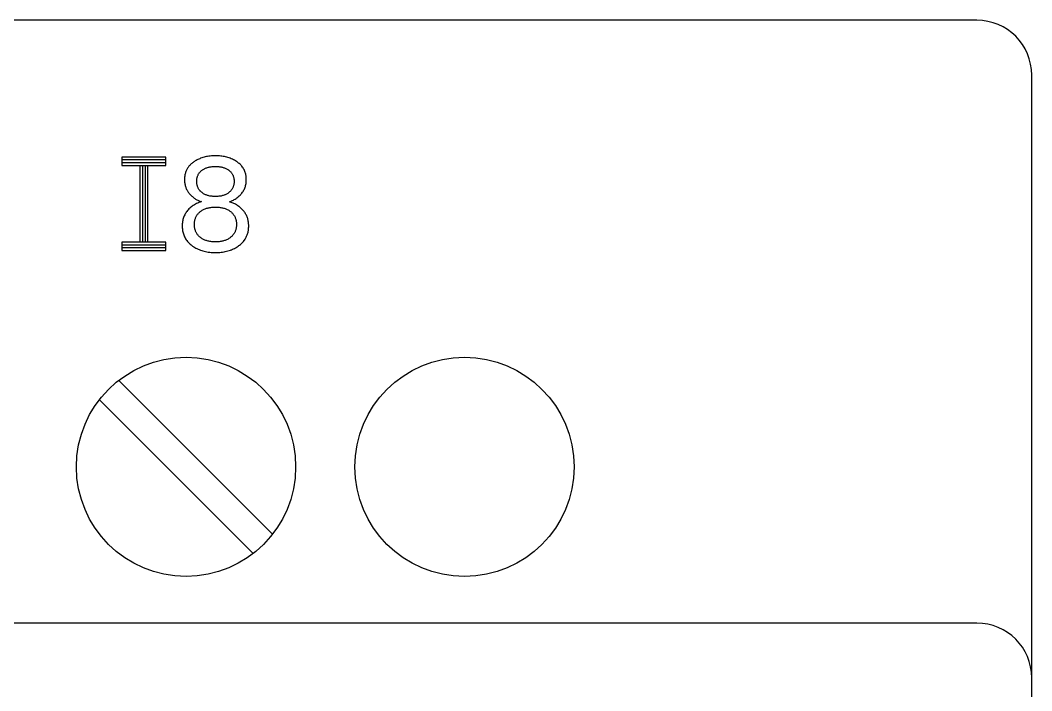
# Model space of a CAD drawing. Extents: x 0 to 420, y 0 to 297.
# Drawn here: x 186.11 to 204.56, y 236.23 to 248.47 of the extents above; entities that cross this region are included whole.
import ezdxf

# ---------------------------------------------------------------- set-up
doc = ezdxf.new("R2010")
doc.units = 0
doc.header["$LTSCALE"] = 23.1
doc.layers.add('10000_FRONT', color=7, linetype='CONTINUOUS')

msp = doc.modelspace()

# ---------------------------------------------------------------- linework, layer by layer
at = {"layer": '10000_FRONT', "color": 7, "linetype": 'CONTINUOUS'}
for p, q in [((203.56, 248.468), (134.06, 248.468)), ((204.56, 159.468), (204.56, 247.468)), ((187.96, 245.968), (187.96, 245.818)), ((188.76, 245.968), (187.96, 245.968)), ((188.76, 245.918), (187.96, 245.918)), ((188.76, 245.868), (187.96, 245.868)), ((188.76, 245.818), (188.76, 245.968)), ((189.203, 245.826), (189.193, 245.815)), ((189.214, 245.836), (189.203, 245.826)), ((189.224, 245.847), (189.214, 245.836)), ((189.236, 245.857), (189.224, 245.847)), ((189.247, 245.866), (189.236, 245.857)), ((189.259, 245.875), (189.247, 245.866)), ((189.272, 245.884), (189.259, 245.875)), ((189.284, 245.893), (189.272, 245.884)), ((189.299, 245.902), (189.284, 245.893)), ((189.315, 245.911), (189.299, 245.902)), ((189.331, 245.92), (189.315, 245.911)), ((189.346, 245.928), (189.331, 245.92)), ((189.363, 245.935), (189.346, 245.928)), ((189.379, 245.942), (189.363, 245.935)), ((189.396, 245.949), (189.379, 245.942)), ((189.416, 245.956), (189.396, 245.949)), ((189.437, 245.963), (189.416, 245.956)), ((189.459, 245.969), (189.437, 245.963)), ((189.48, 245.974), (189.459, 245.969)), ((189.501, 245.979), (189.48, 245.974)), ((189.523, 245.982), (189.501, 245.979)), ((189.547, 245.986), (189.523, 245.982)), ((189.571, 245.989), (189.547, 245.986)), ((189.594, 245.991), (189.571, 245.989)), ((189.618, 245.993), (189.594, 245.991)), ((189.642, 245.993), (189.618, 245.993)), ((189.666, 245.994), (189.642, 245.993)), ((189.69, 245.993), (189.666, 245.994)), ((189.714, 245.993), (189.69, 245.993)), ((189.738, 245.991), (189.714, 245.993)), ((189.762, 245.989), (189.738, 245.991)), ((189.786, 245.986), (189.762, 245.989)), ((189.809, 245.982), (189.786, 245.986)), ((189.831, 245.979), (189.809, 245.982)), ((189.852, 245.974), (189.831, 245.979)), ((189.874, 245.969), (189.852, 245.974)), ((189.895, 245.963), (189.874, 245.969)), ((189.916, 245.956), (189.895, 245.963)), ((189.937, 245.949), (189.916, 245.956)), ((189.956, 245.941), (189.937, 245.949)), ((189.975, 245.933), (189.956, 245.941)), ((189.994, 245.924), (189.975, 245.933)), ((190.012, 245.914), (189.994, 245.924)), ((190.03, 245.904), (190.012, 245.914)), ((190.048, 245.893), (190.03, 245.904)), ((190.062, 245.883), (190.048, 245.893)), ((190.076, 245.873), (190.062, 245.883)), ((190.089, 245.863), (190.076, 245.873)), ((190.102, 245.852), (190.089, 245.863)), ((190.115, 245.84), (190.102, 245.852)), ((190.127, 245.828), (190.115, 245.84)), ((190.138, 245.816), (190.127, 245.828)), ((187.96, 245.818), (188.76, 245.818)), ((188.285, 245.818), (188.285, 244.418)), ((188.335, 245.818), (188.335, 244.418)), ((188.385, 245.818), (188.385, 244.418)), ((188.435, 244.418), (188.435, 245.818)), ((189.111, 245.649), (189.108, 245.634)), ((189.114, 245.664), (189.111, 245.649)), ((189.118, 245.678), (189.114, 245.664)), ((189.123, 245.692), (189.118, 245.678)), ((189.127, 245.706), (189.123, 245.692)), ((189.133, 245.719), (189.127, 245.706)), ((189.138, 245.731), (189.133, 245.719)), ((189.145, 245.744), (189.138, 245.731)), ((189.151, 245.757), (189.145, 245.744)), ((189.159, 245.769), (189.151, 245.757)), ((189.166, 245.78), (189.159, 245.769)), ((189.175, 245.792), (189.166, 245.78)), ((189.183, 245.803), (189.175, 245.792)), ((189.193, 245.815), (189.183, 245.803)), ((189.345, 245.634), (189.349, 245.644)), ((189.349, 245.644), (189.354, 245.654)), ((189.354, 245.654), (189.36, 245.664)), ((189.36, 245.664), (189.366, 245.674)), ((189.366, 245.674), (189.372, 245.683)), ((189.372, 245.683), (189.379, 245.691)), ((189.379, 245.691), (189.385, 245.699)), ((189.385, 245.699), (189.392, 245.706)), ((189.392, 245.706), (189.399, 245.713)), ((189.399, 245.713), (189.407, 245.72)), ((189.407, 245.72), (189.415, 245.726)), ((189.415, 245.726), (189.423, 245.732)), ((189.423, 245.732), (189.431, 245.738)), ((189.431, 245.738), (189.442, 245.745)), ((189.442, 245.745), (189.453, 245.752)), ((189.453, 245.752), (189.464, 245.758)), ((189.464, 245.758), (189.475, 245.763)), ((189.475, 245.763), (189.486, 245.768)), ((189.486, 245.768), (189.498, 245.773)), ((189.498, 245.773), (189.511, 245.778)), ((189.511, 245.778), (189.524, 245.782)), ((189.524, 245.782), (189.537, 245.786)), ((189.537, 245.786), (189.55, 245.789)), ((189.55, 245.789), (189.563, 245.792)), ((189.563, 245.792), (189.576, 245.794)), ((189.576, 245.794), (189.591, 245.796)), ((189.591, 245.796), (189.606, 245.798)), ((189.606, 245.798), (189.621, 245.799)), ((189.621, 245.799), (189.636, 245.8)), ((189.636, 245.8), (189.651, 245.801)), ((189.651, 245.801), (189.666, 245.801)), ((189.666, 245.801), (189.681, 245.801)), ((189.681, 245.801), (189.696, 245.8)), ((189.696, 245.8), (189.711, 245.799)), ((189.711, 245.799), (189.726, 245.798)), ((189.726, 245.798), (189.741, 245.796)), ((189.741, 245.796), (189.756, 245.794)), ((189.756, 245.794), (189.769, 245.792)), ((189.769, 245.792), (189.783, 245.789)), ((189.783, 245.789), (189.796, 245.786)), ((189.796, 245.786), (189.809, 245.782)), ((189.809, 245.782), (189.822, 245.778)), ((189.822, 245.778), (189.834, 245.773)), ((189.834, 245.773), (189.846, 245.768)), ((189.846, 245.768), (189.857, 245.763)), ((189.857, 245.763), (189.869, 245.758)), ((189.869, 245.758), (189.88, 245.752)), ((189.88, 245.752), (189.891, 245.745)), ((189.891, 245.745), (189.901, 245.738)), ((189.901, 245.738), (189.903, 245.737)), ((189.903, 245.737), (189.912, 245.73)), ((189.912, 245.73), (189.921, 245.723)), ((189.921, 245.723), (189.929, 245.716)), ((189.929, 245.716), (189.938, 245.708)), ((189.938, 245.708), (189.946, 245.7)), ((189.946, 245.7), (189.953, 245.692)), ((189.953, 245.692), (189.96, 245.683)), ((189.96, 245.683), (189.967, 245.674)), ((189.967, 245.674), (189.973, 245.664)), ((189.973, 245.664), (189.978, 245.654)), ((189.978, 245.654), (189.983, 245.644)), ((189.983, 245.644), (189.988, 245.634)), ((190.149, 245.803), (190.138, 245.816)), ((190.16, 245.789), (190.149, 245.803)), ((190.17, 245.774), (190.16, 245.789)), ((190.18, 245.758), (190.17, 245.774)), ((190.189, 245.742), (190.18, 245.758)), ((190.197, 245.726), (190.189, 245.742)), ((190.204, 245.709), (190.197, 245.726)), ((190.21, 245.692), (190.204, 245.709)), ((190.215, 245.676), (190.21, 245.692)), ((190.219, 245.66), (190.215, 245.676)), ((190.222, 245.644), (190.219, 245.66)), ((190.225, 245.627), (190.222, 245.644)), ((189.103, 245.575), (189.102, 245.56)), ((189.102, 245.56), (189.103, 245.544)), ((189.104, 245.605), (189.103, 245.59)), ((189.103, 245.59), (189.103, 245.575)), ((189.103, 245.544), (189.103, 245.529)), ((189.103, 245.529), (189.105, 245.513)), ((189.106, 245.62), (189.104, 245.605)), ((189.105, 245.513), (189.106, 245.498)), ((189.108, 245.634), (189.106, 245.62)), ((189.106, 245.498), (189.109, 245.482)), ((189.109, 245.482), (189.112, 245.467)), ((189.112, 245.467), (189.115, 245.452)), ((189.115, 245.452), (189.12, 245.437)), ((189.325, 245.539), (189.326, 245.55)), ((189.325, 245.529), (189.325, 245.539)), ((189.325, 245.518), (189.325, 245.529)), ((189.326, 245.507), (189.325, 245.518)), ((189.326, 245.55), (189.327, 245.561)), ((189.327, 245.496), (189.326, 245.507)), ((189.327, 245.561), (189.328, 245.571)), ((189.328, 245.486), (189.327, 245.496)), ((189.328, 245.571), (189.33, 245.582)), ((189.33, 245.475), (189.328, 245.486)), ((189.33, 245.582), (189.332, 245.592)), ((189.332, 245.464), (189.33, 245.475)), ((189.332, 245.592), (189.334, 245.603)), ((189.334, 245.454), (189.332, 245.464)), ((189.334, 245.603), (189.337, 245.613)), ((189.337, 245.444), (189.334, 245.454)), ((189.337, 245.613), (189.341, 245.624)), ((189.341, 245.624), (189.345, 245.634)), ((189.988, 245.634), (189.992, 245.624)), ((189.992, 245.624), (189.995, 245.613)), ((189.995, 245.613), (189.998, 245.603)), ((189.998, 245.454), (189.995, 245.444)), ((189.998, 245.603), (190.001, 245.592)), ((190.001, 245.464), (189.998, 245.454)), ((190.001, 245.592), (190.003, 245.582)), ((190.003, 245.475), (190.001, 245.464)), ((190.003, 245.582), (190.004, 245.571)), ((190.004, 245.486), (190.003, 245.475)), ((190.004, 245.571), (190.006, 245.561)), ((190.006, 245.496), (190.004, 245.486)), ((190.006, 245.561), (190.006, 245.55)), ((190.006, 245.55), (190.007, 245.539)), ((190.007, 245.518), (190.006, 245.507)), ((190.006, 245.507), (190.006, 245.496)), ((190.007, 245.539), (190.007, 245.529)), ((190.007, 245.529), (190.007, 245.518)), ((190.213, 245.436), (190.217, 245.453)), ((190.217, 245.453), (190.221, 245.471)), ((190.221, 245.471), (190.225, 245.488)), ((190.227, 245.61), (190.225, 245.627)), ((190.225, 245.488), (190.227, 245.506)), ((190.229, 245.594), (190.227, 245.61)), ((190.227, 245.506), (190.229, 245.524)), ((190.23, 245.577), (190.229, 245.594)), ((190.229, 245.524), (190.23, 245.542)), ((190.23, 245.56), (190.23, 245.577)), ((190.23, 245.542), (190.23, 245.56)), ((189.12, 245.437), (189.124, 245.422)), ((189.124, 245.422), (189.129, 245.408)), ((189.129, 245.408), (189.135, 245.395)), ((189.135, 245.395), (189.141, 245.381)), ((189.141, 245.381), (189.148, 245.368)), ((189.148, 245.368), (189.155, 245.355)), ((189.155, 245.355), (189.163, 245.342)), ((189.163, 245.342), (189.171, 245.33)), ((189.171, 245.33), (189.181, 245.317)), ((189.181, 245.317), (189.19, 245.305)), ((189.19, 245.305), (189.201, 245.293)), ((189.201, 245.293), (189.211, 245.281)), ((189.211, 245.281), (189.222, 245.27)), ((189.222, 245.27), (189.234, 245.26)), ((189.34, 245.433), (189.337, 245.444)), ((189.344, 245.422), (189.34, 245.433)), ((189.349, 245.412), (189.344, 245.422)), ((189.354, 245.402), (189.349, 245.412)), ((189.359, 245.392), (189.354, 245.402)), ((189.365, 245.382), (189.359, 245.392)), ((189.372, 245.373), (189.365, 245.382)), ((189.378, 245.365), (189.372, 245.373)), ((189.385, 245.357), (189.378, 245.365)), ((189.391, 245.35), (189.385, 245.357)), ((189.399, 245.342), (189.391, 245.35)), ((189.406, 245.336), (189.399, 245.342)), ((189.414, 245.329), (189.406, 245.336)), ((189.422, 245.323), (189.414, 245.329)), ((189.43, 245.317), (189.422, 245.323)), ((189.441, 245.309), (189.43, 245.317)), ((189.451, 245.303), (189.441, 245.309)), ((189.462, 245.297), (189.451, 245.303)), ((189.474, 245.291), (189.462, 245.297)), ((189.485, 245.285), (189.474, 245.291)), ((189.497, 245.28), (189.485, 245.285)), ((189.51, 245.276), (189.497, 245.28)), ((189.523, 245.271), (189.51, 245.276)), ((189.536, 245.268), (189.523, 245.271)), ((189.549, 245.264), (189.536, 245.268)), ((189.797, 245.268), (189.783, 245.264)), ((189.81, 245.271), (189.797, 245.268)), ((189.823, 245.276), (189.81, 245.271)), ((189.835, 245.28), (189.823, 245.276)), ((189.847, 245.285), (189.835, 245.28)), ((189.859, 245.291), (189.847, 245.285)), ((189.87, 245.297), (189.859, 245.291)), ((189.881, 245.303), (189.87, 245.297)), ((189.892, 245.309), (189.881, 245.303)), ((189.902, 245.317), (189.892, 245.309)), ((189.91, 245.323), (189.902, 245.317)), ((189.918, 245.329), (189.91, 245.323)), ((189.926, 245.336), (189.918, 245.329)), ((189.934, 245.342), (189.926, 245.336)), ((189.941, 245.35), (189.934, 245.342)), ((189.948, 245.357), (189.941, 245.35)), ((189.954, 245.365), (189.948, 245.357)), ((189.961, 245.373), (189.954, 245.365)), ((189.967, 245.382), (189.961, 245.373)), ((189.973, 245.392), (189.967, 245.382)), ((189.978, 245.402), (189.973, 245.392)), ((189.983, 245.412), (189.978, 245.402)), ((189.988, 245.422), (189.983, 245.412)), ((189.992, 245.433), (189.988, 245.422)), ((189.995, 245.444), (189.992, 245.433)), ((190.102, 245.262), (190.115, 245.274)), ((190.115, 245.274), (190.127, 245.287)), ((190.127, 245.287), (190.139, 245.3)), ((190.139, 245.3), (190.15, 245.314)), ((190.15, 245.314), (190.161, 245.329)), ((190.161, 245.329), (190.17, 245.343)), ((190.17, 245.343), (190.179, 245.358)), ((190.179, 245.358), (190.187, 245.373)), ((190.187, 245.373), (190.195, 245.388)), ((190.195, 245.388), (190.201, 245.404)), ((190.201, 245.404), (190.207, 245.42)), ((190.207, 245.42), (190.213, 245.436)), ((189.234, 245.26), (189.246, 245.249)), ((189.263, 245.088), (189.245, 245.076)), ((189.246, 245.249), (189.258, 245.24)), ((189.258, 245.24), (189.269, 245.231)), ((189.282, 245.1), (189.263, 245.088)), ((189.269, 245.231), (189.281, 245.222)), ((189.281, 245.222), (189.293, 245.214)), ((189.302, 245.112), (189.282, 245.1)), ((189.293, 245.214), (189.305, 245.206)), ((189.322, 245.122), (189.302, 245.112)), ((189.305, 245.206), (189.317, 245.199)), ((189.317, 245.199), (189.33, 245.192)), ((189.343, 245.132), (189.322, 245.122)), ((189.33, 245.192), (189.343, 245.185)), ((189.343, 245.185), (189.356, 245.179)), ((189.365, 245.141), (189.343, 245.132)), ((189.356, 245.179), (189.369, 245.173)), ((189.387, 245.15), (189.365, 245.141)), ((189.369, 245.173), (189.382, 245.168)), ((189.382, 245.168), (189.396, 245.162)), ((189.41, 245.158), (189.387, 245.15)), ((189.396, 245.162), (189.41, 245.158)), ((189.562, 245.261), (189.549, 245.264)), ((189.576, 245.259), (189.562, 245.261)), ((189.591, 245.256), (189.576, 245.259)), ((189.606, 245.255), (189.591, 245.256)), ((189.621, 245.253), (189.606, 245.255)), ((189.636, 245.252), (189.621, 245.253)), ((189.651, 245.252), (189.636, 245.252)), ((189.666, 245.252), (189.651, 245.252)), ((189.681, 245.252), (189.666, 245.252)), ((189.696, 245.252), (189.681, 245.252)), ((189.712, 245.253), (189.696, 245.252)), ((189.727, 245.255), (189.712, 245.253)), ((189.742, 245.256), (189.727, 245.255)), ((189.757, 245.259), (189.742, 245.256)), ((189.77, 245.261), (189.757, 245.259)), ((189.783, 245.264), (189.77, 245.261)), ((189.923, 245.156), (189.941, 245.163)), ((189.939, 245.151), (189.923, 245.156)), ((189.956, 245.145), (189.939, 245.151)), ((189.941, 245.163), (189.959, 245.17)), ((189.972, 245.139), (189.956, 245.145)), ((189.959, 245.17), (189.977, 245.178)), ((189.988, 245.132), (189.972, 245.139)), ((189.977, 245.178), (189.994, 245.187)), ((190.004, 245.125), (189.988, 245.132)), ((189.994, 245.187), (190.011, 245.196)), ((190.019, 245.117), (190.004, 245.125)), ((190.011, 245.196), (190.028, 245.206)), ((190.034, 245.109), (190.019, 245.117)), ((190.028, 245.206), (190.044, 245.216)), ((190.049, 245.1), (190.034, 245.109)), ((190.044, 245.216), (190.059, 245.227)), ((190.064, 245.091), (190.049, 245.1)), ((190.059, 245.227), (190.075, 245.238)), ((190.078, 245.082), (190.064, 245.091)), ((190.075, 245.238), (190.088, 245.25)), ((190.088, 245.25), (190.102, 245.262)), ((189.098, 244.901), (189.091, 244.884)), ((189.106, 244.918), (189.098, 244.901)), ((189.115, 244.934), (189.106, 244.918)), ((189.124, 244.95), (189.115, 244.934)), ((189.135, 244.965), (189.124, 244.95)), ((189.146, 244.981), (189.135, 244.965)), ((189.158, 244.996), (189.146, 244.981)), ((189.171, 245.01), (189.158, 244.996)), ((189.184, 245.024), (189.171, 245.01)), ((189.198, 245.037), (189.184, 245.024)), ((189.213, 245.05), (189.198, 245.037)), ((189.228, 245.062), (189.213, 245.05)), ((189.245, 245.076), (189.228, 245.062)), ((189.315, 244.887), (189.322, 244.899)), ((189.322, 244.899), (189.328, 244.909)), ((189.328, 244.909), (189.335, 244.92)), ((189.335, 244.92), (189.342, 244.929)), ((189.342, 244.929), (189.35, 244.938)), ((189.35, 244.938), (189.358, 244.946)), ((189.358, 244.946), (189.366, 244.955)), ((189.366, 244.955), (189.374, 244.962)), ((189.374, 244.962), (189.383, 244.97)), ((189.383, 244.97), (189.392, 244.977)), ((189.392, 244.977), (189.401, 244.984)), ((189.401, 244.984), (189.413, 244.992)), ((189.413, 244.992), (189.425, 245)), ((189.425, 245), (189.438, 245.007)), ((189.438, 245.007), (189.45, 245.014)), ((189.45, 245.014), (189.463, 245.02)), ((189.463, 245.02), (189.477, 245.026)), ((189.477, 245.026), (189.491, 245.031)), ((189.491, 245.031), (189.505, 245.036)), ((189.505, 245.036), (189.52, 245.04)), ((189.52, 245.04), (189.535, 245.044)), ((189.535, 245.044), (189.55, 245.048)), ((189.55, 245.048), (189.565, 245.05)), ((189.565, 245.05), (189.582, 245.053)), ((189.582, 245.053), (189.598, 245.055)), ((189.598, 245.055), (189.615, 245.057)), ((189.615, 245.057), (189.632, 245.058)), ((189.632, 245.058), (189.649, 245.059)), ((189.649, 245.059), (189.666, 245.059)), ((189.666, 245.059), (189.683, 245.059)), ((189.683, 245.059), (189.7, 245.058)), ((189.7, 245.058), (189.717, 245.057)), ((189.717, 245.057), (189.734, 245.055)), ((189.734, 245.055), (189.751, 245.053)), ((189.751, 245.053), (189.768, 245.05)), ((189.768, 245.05), (189.783, 245.048)), ((189.783, 245.048), (189.798, 245.044)), ((189.798, 245.044), (189.813, 245.04)), ((189.813, 245.04), (189.828, 245.036)), ((189.828, 245.036), (189.842, 245.031)), ((189.842, 245.031), (189.857, 245.026)), ((189.857, 245.026), (189.87, 245.02)), ((189.87, 245.02), (189.883, 245.014)), ((189.883, 245.014), (189.896, 245.007)), ((189.896, 245.007), (189.908, 245)), ((189.908, 245), (189.921, 244.992)), ((189.921, 244.992), (189.932, 244.984)), ((189.932, 244.984), (189.942, 244.977)), ((189.942, 244.977), (189.951, 244.97)), ((189.951, 244.97), (189.959, 244.963)), ((189.959, 244.963), (189.968, 244.955)), ((189.968, 244.955), (189.976, 244.947)), ((189.976, 244.947), (189.984, 244.938)), ((189.984, 244.938), (189.991, 244.93)), ((189.991, 244.93), (189.998, 244.92)), ((189.998, 244.92), (190.005, 244.91)), ((190.005, 244.91), (190.012, 244.899)), ((190.012, 244.899), (190.018, 244.888)), ((190.092, 245.072), (190.078, 245.082)), ((190.106, 245.061), (190.092, 245.072)), ((190.119, 245.051), (190.106, 245.061)), ((190.132, 245.04), (190.119, 245.051)), ((190.144, 245.028), (190.132, 245.04)), ((190.156, 245.016), (190.144, 245.028)), ((190.167, 245.004), (190.156, 245.016)), ((190.178, 244.991), (190.167, 245.004)), ((190.189, 244.978), (190.178, 244.991)), ((190.199, 244.965), (190.189, 244.978)), ((190.208, 244.951), (190.199, 244.965)), ((190.216, 244.938), (190.208, 244.951)), ((190.224, 244.924), (190.216, 244.938)), ((190.231, 244.909), (190.224, 244.924)), ((190.238, 244.895), (190.231, 244.909)), ((189.061, 244.736), (189.06, 244.717)), ((189.06, 244.717), (189.06, 244.698)), ((189.062, 244.755), (189.061, 244.736)), ((189.063, 244.774), (189.062, 244.755)), ((189.066, 244.794), (189.063, 244.774)), ((189.069, 244.812), (189.066, 244.794)), ((189.074, 244.831), (189.069, 244.812)), ((189.079, 244.85), (189.074, 244.831)), ((189.084, 244.867), (189.079, 244.85)), ((189.091, 244.884), (189.084, 244.867)), ((189.283, 244.756), (189.284, 244.769)), ((189.283, 244.744), (189.283, 244.756)), ((189.283, 244.73), (189.283, 244.744)), ((189.284, 244.716), (189.283, 244.73)), ((189.284, 244.769), (189.285, 244.781)), ((189.285, 244.702), (189.284, 244.716)), ((189.285, 244.781), (189.286, 244.793)), ((189.286, 244.793), (189.288, 244.805)), ((189.288, 244.805), (189.29, 244.817)), ((189.29, 244.817), (189.293, 244.828)), ((189.293, 244.828), (189.296, 244.84)), ((189.296, 244.84), (189.3, 244.852)), ((189.3, 244.852), (189.305, 244.864)), ((189.305, 244.864), (189.31, 244.876)), ((189.31, 244.876), (189.315, 244.887)), ((190.018, 244.888), (190.024, 244.876)), ((190.024, 244.876), (190.029, 244.865)), ((190.029, 244.865), (190.033, 244.853)), ((190.033, 244.853), (190.037, 244.841)), ((190.037, 244.841), (190.041, 244.829)), ((190.041, 244.829), (190.043, 244.817)), ((190.043, 244.817), (190.046, 244.805)), ((190.046, 244.805), (190.047, 244.793)), ((190.047, 244.793), (190.049, 244.781)), ((190.049, 244.781), (190.05, 244.769)), ((190.05, 244.72), (190.049, 244.707)), ((190.05, 244.769), (190.05, 244.757)), ((190.05, 244.757), (190.05, 244.744)), ((190.05, 244.744), (190.05, 244.732)), ((190.05, 244.732), (190.05, 244.72)), ((190.244, 244.88), (190.238, 244.895)), ((190.25, 244.865), (190.244, 244.88)), ((190.255, 244.85), (190.25, 244.865)), ((190.259, 244.833), (190.255, 244.85)), ((190.263, 244.817), (190.259, 244.833)), ((190.266, 244.801), (190.263, 244.817)), ((190.269, 244.784), (190.266, 244.801)), ((190.271, 244.767), (190.269, 244.784)), ((190.272, 244.75), (190.271, 244.767)), ((190.273, 244.734), (190.272, 244.75)), ((190.273, 244.717), (190.273, 244.734)), ((190.273, 244.7), (190.273, 244.717)), ((189.06, 244.698), (189.061, 244.679)), ((189.061, 244.679), (189.063, 244.661)), ((189.063, 244.661), (189.065, 244.642)), ((189.065, 244.642), (189.068, 244.624)), ((189.068, 244.624), (189.072, 244.606)), ((189.072, 244.606), (189.076, 244.588)), ((189.076, 244.588), (189.081, 244.57)), ((189.081, 244.57), (189.088, 244.551)), ((189.088, 244.551), (189.095, 244.533)), ((189.095, 244.533), (189.103, 244.515)), ((189.287, 244.688), (189.285, 244.702)), ((189.289, 244.674), (189.287, 244.688)), ((189.292, 244.66), (189.289, 244.674)), ((189.296, 244.646), (189.292, 244.66)), ((189.3, 244.634), (189.296, 244.646)), ((189.304, 244.622), (189.3, 244.634)), ((189.309, 244.61), (189.304, 244.622)), ((189.315, 244.598), (189.309, 244.61)), ((189.321, 244.587), (189.315, 244.598)), ((189.327, 244.576), (189.321, 244.587)), ((189.334, 244.565), (189.327, 244.576)), ((189.342, 244.554), (189.334, 244.565)), ((189.351, 244.544), (189.342, 244.554)), ((189.359, 244.535), (189.351, 244.544)), ((189.369, 244.525), (189.359, 244.535)), ((189.969, 244.53), (189.96, 244.522)), ((189.977, 244.538), (189.969, 244.53)), ((189.984, 244.547), (189.977, 244.538)), ((189.992, 244.556), (189.984, 244.547)), ((189.999, 244.565), (189.992, 244.556)), ((190.006, 244.576), (189.999, 244.565)), ((190.012, 244.587), (190.006, 244.576)), ((190.019, 244.598), (190.012, 244.587)), ((190.024, 244.61), (190.019, 244.598)), ((190.029, 244.622), (190.024, 244.61)), ((190.034, 244.634), (190.029, 244.622)), ((190.038, 244.646), (190.034, 244.634)), ((190.041, 244.658), (190.038, 244.646)), ((190.043, 244.67), (190.041, 244.658)), ((190.046, 244.683), (190.043, 244.67)), ((190.047, 244.695), (190.046, 244.683)), ((190.049, 244.707), (190.047, 244.695)), ((190.236, 244.526), (190.242, 244.54)), ((190.242, 244.54), (190.247, 244.555)), ((190.247, 244.555), (190.252, 244.569)), ((190.252, 244.569), (190.257, 244.585)), ((190.257, 244.585), (190.261, 244.601)), ((190.261, 244.601), (190.264, 244.618)), ((190.264, 244.618), (190.267, 244.634)), ((190.267, 244.634), (190.27, 244.65)), ((190.27, 244.65), (190.271, 244.667)), ((190.271, 244.667), (190.272, 244.683)), ((190.272, 244.683), (190.273, 244.7)), ((187.96, 244.418), (187.96, 244.268)), ((188.76, 244.418), (187.96, 244.418)), ((187.96, 244.368), (188.76, 244.368)), ((188.76, 244.268), (188.76, 244.418)), ((189.103, 244.515), (189.112, 244.497)), ((189.112, 244.497), (189.122, 244.48)), ((189.122, 244.48), (189.133, 244.463)), ((189.133, 244.463), (189.145, 244.447)), ((189.145, 244.447), (189.156, 244.432)), ((189.156, 244.432), (189.168, 244.419)), ((189.168, 244.419), (189.181, 244.405)), ((189.181, 244.405), (189.194, 244.393)), ((189.194, 244.393), (189.207, 244.38)), ((189.207, 244.38), (189.221, 244.369)), ((189.221, 244.369), (189.236, 244.357)), ((189.236, 244.357), (189.25, 244.347)), ((189.25, 244.347), (189.27, 244.334)), ((189.378, 244.516), (189.369, 244.525)), ((189.388, 244.508), (189.378, 244.516)), ((189.399, 244.5), (189.388, 244.508)), ((189.401, 244.498), (189.399, 244.5)), ((189.413, 244.49), (189.401, 244.498)), ((189.424, 244.482), (189.413, 244.49)), ((189.437, 244.475), (189.424, 244.482)), ((189.449, 244.469), (189.437, 244.475)), ((189.462, 244.463), (189.449, 244.469)), ((189.474, 244.457), (189.462, 244.463)), ((189.489, 244.451), (189.474, 244.457)), ((189.504, 244.446), (189.489, 244.451)), ((189.518, 244.442), (189.504, 244.446)), ((189.533, 244.438), (189.518, 244.442)), ((189.548, 244.434), (189.533, 244.438)), ((189.564, 244.431), (189.548, 244.434)), ((189.581, 244.428), (189.564, 244.431)), ((189.598, 244.426), (189.581, 244.428)), ((189.615, 244.425), (189.598, 244.426)), ((189.632, 244.424), (189.615, 244.425)), ((189.649, 244.423), (189.632, 244.424)), ((189.666, 244.423), (189.649, 244.423)), ((189.683, 244.423), (189.666, 244.423)), ((189.7, 244.424), (189.683, 244.423)), ((189.718, 244.425), (189.7, 244.424)), ((189.735, 244.426), (189.718, 244.425)), ((189.752, 244.428), (189.735, 244.426)), ((189.769, 244.431), (189.752, 244.428)), ((189.784, 244.434), (189.769, 244.431)), ((189.799, 244.438), (189.784, 244.434)), ((189.814, 244.442), (189.799, 244.438)), ((189.829, 244.446), (189.814, 244.442)), ((189.843, 244.451), (189.829, 244.446)), ((189.858, 244.457), (189.843, 244.451)), ((189.871, 244.463), (189.858, 244.457)), ((189.884, 244.469), (189.871, 244.463)), ((189.897, 244.476), (189.884, 244.469)), ((189.91, 244.483), (189.897, 244.476)), ((189.922, 244.491), (189.91, 244.483)), ((189.934, 244.5), (189.922, 244.491)), ((189.943, 244.507), (189.934, 244.5)), ((189.952, 244.514), (189.943, 244.507)), ((189.96, 244.522), (189.952, 244.514)), ((190.066, 244.335), (190.082, 244.346)), ((190.082, 244.346), (190.095, 244.355)), ((190.095, 244.355), (190.108, 244.365)), ((190.108, 244.365), (190.121, 244.375)), ((190.121, 244.375), (190.133, 244.386)), ((190.133, 244.386), (190.145, 244.397)), ((190.145, 244.397), (190.156, 244.409)), ((190.156, 244.409), (190.168, 244.421)), ((190.168, 244.421), (190.178, 244.433)), ((190.178, 244.433), (190.188, 244.446)), ((190.188, 244.446), (190.197, 244.458)), ((190.197, 244.458), (190.206, 244.471)), ((190.206, 244.471), (190.214, 244.484)), ((190.214, 244.484), (190.222, 244.498)), ((190.222, 244.498), (190.229, 244.512)), ((190.229, 244.512), (190.236, 244.526)), ((188.76, 244.318), (187.96, 244.318)), ((187.96, 244.268), (188.76, 244.268)), ((189.27, 244.334), (189.289, 244.322)), ((189.289, 244.322), (189.309, 244.311)), ((189.309, 244.311), (189.329, 244.3)), ((189.329, 244.3), (189.35, 244.291)), ((189.35, 244.291), (189.371, 244.282)), ((189.371, 244.282), (189.394, 244.273)), ((189.394, 244.273), (189.416, 244.266)), ((189.416, 244.266), (189.439, 244.259)), ((189.439, 244.259), (189.463, 244.253)), ((189.463, 244.253), (189.486, 244.247)), ((189.486, 244.247), (189.51, 244.243)), ((189.51, 244.243), (189.536, 244.239)), ((189.536, 244.239), (189.562, 244.235)), ((189.562, 244.235), (189.588, 244.233)), ((189.588, 244.233), (189.614, 244.231)), ((189.614, 244.231), (189.64, 244.23)), ((189.64, 244.23), (189.666, 244.23)), ((189.666, 244.23), (189.692, 244.23)), ((189.692, 244.23), (189.719, 244.231)), ((189.719, 244.231), (189.745, 244.233)), ((189.745, 244.233), (189.771, 244.235)), ((189.771, 244.235), (189.797, 244.239)), ((189.797, 244.239), (189.823, 244.243)), ((189.823, 244.243), (189.847, 244.247)), ((189.847, 244.247), (189.87, 244.252)), ((189.87, 244.252), (189.893, 244.258)), ((189.893, 244.258), (189.916, 244.265)), ((189.916, 244.265), (189.939, 244.273)), ((189.939, 244.273), (189.951, 244.277)), ((189.951, 244.277), (189.962, 244.281)), ((189.962, 244.281), (189.98, 244.289)), ((189.98, 244.289), (189.997, 244.297)), ((189.997, 244.297), (190.015, 244.305)), ((190.015, 244.305), (190.032, 244.315)), ((190.032, 244.315), (190.049, 244.324)), ((190.049, 244.324), (190.066, 244.335)), ((190.709, 239.093), (187.905, 241.897)), ((187.551, 241.544), (190.355, 238.74)), ((203.56, 237.468), (134.06, 237.468))]:
    msp.add_line(p, q, dxfattribs=at)
for centre in [(189.13, 240.318), (194.21, 240.318)]:
    msp.add_circle(centre, 2, dxfattribs=at)
for centre in [(203.56, 247.468), (203.56, 236.468)]:
    msp.add_arc(centre, 1, 0, 90, dxfattribs=at)

doc.saveas('drawing.dxf')
